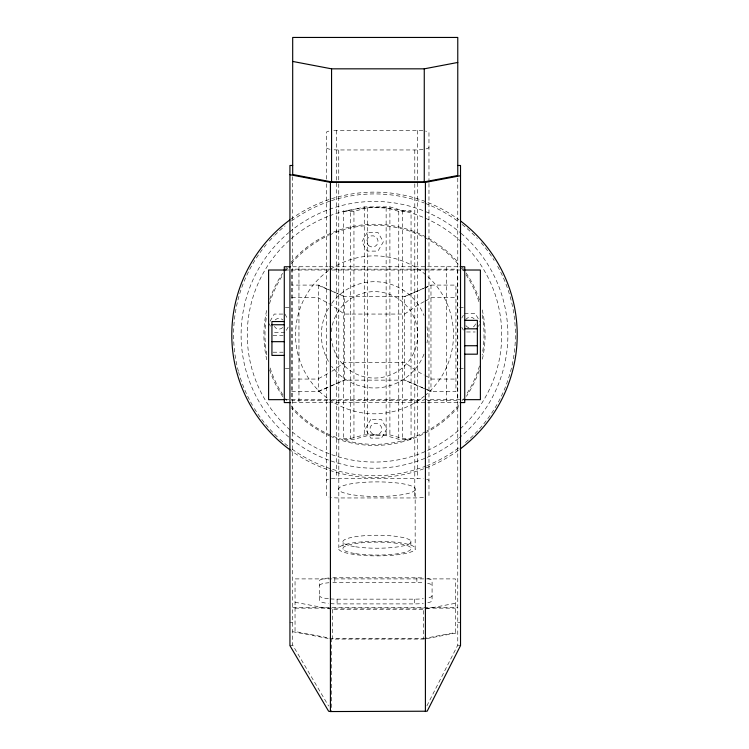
<?xml version="1.0" encoding="UTF-8"?>
<svg xmlns="http://www.w3.org/2000/svg" width="749" height="749" viewBox="0 0 749 749"><rect width="100%" height="100%" fill="white"/><g stroke="black" fill="none" stroke-linecap="round" stroke-linejoin="round"><path stroke-width="0.56" stroke-dasharray="3.75 2.81" d="M426.883 705.876L457.77 645.114L457.77 177.841M288.178 327.098L284.957 332.678L274.228 332.678L273.151 330.815M461.777 318.025L463.388 315.235M478.414 326.395L479.491 324.542M331.901 371.289L344.315 362.6L404.675 362.6L418.326 371.953L424.168 375.024M318.55 378.601L330.946 371.953M424.168 301.632L418.326 304.703L404.675 314.056L344.315 314.056L330.946 304.703L318.55 298.046M425.142 301.117L430.975 298.046M291.707 391.568L318.55 391.568L344.315 380.136L404.675 380.136L423.616 388.104M423.616 288.281L404.675 296.51L344.315 296.51L331.433 290.987M424.664 287.831L430.975 285.088L455.944 285.088L455.944 391.568L430.975 391.568L404.675 380.136L404.675 296.51L423.616 288.552M318.55 391.203L330.356 386.138M331.433 385.669L344.315 380.136L344.315 296.51L318.55 285.088L291.707 285.088M424.664 288.103L430.975 285.453M350.654 210.553L364.267 206.893L389.901 206.893L402.456 210.553L411.051 210.553L411.051 439.317L398.758 439.317L386.138 435.637L367.619 435.637L353.949 439.317L343.407 439.317L343.407 210.553L350.654 210.553L350.654 438.493L343.407 438.493M343.407 211.368L353.949 211.368L367.619 207.698L386.138 207.698L398.758 211.368L411.051 211.368M350.654 438.493L364.267 434.841L389.901 434.841L402.456 438.493L411.051 438.493M289.938 645.657L292.69 645.114L328.624 706.035M295.04 602.262L332.537 609.386L423.297 609.386L455.429 603.282M423.297 638.644L455.429 632.531L455.429 578.902L295.04 578.902L295.04 631.51L332.537 638.644L423.297 638.644L423.297 609.386M426.499 638.663L457.77 632.718M333.801 130.532A9.934 1.891 0 0 1 336.367 130.466L417.539 130.466A11.432 2.172 0 0 1 423.251 130.757M334.045 149.781A12.321 2.341 0 0 0 338.754 149.959L414.796 149.959A14.175 2.696 0 0 0 423.419 149.397M292.69 266.756L328.109 266.756M329.279 266.756L457.77 266.756M423.606 269.172L291.707 269.172L291.707 400.331L423.606 400.331M424.767 269.172L457.452 269.172L457.452 400.331L424.767 400.331M284.994 270.014L330.627 270.014M331.798 270.014L464.006 270.014M291.707 297.596L318.55 297.596M430.975 297.596L455.944 297.596M285.341 307.558L291.707 307.558M459.54 307.558L463.706 307.558M464.455 313.382L475.194 313.382L480.558 322.679M282.813 314.074L274.228 314.074L268.854 323.381L270.464 326.171M466.608 331.976L475.194 331.976M273.057 335.29L283.159 335.29M273.057 352.208L283.159 352.208M285.341 368.358L291.707 368.358M459.54 368.358L463.706 368.358M291.707 379.06L318.55 379.06M430.975 379.06L455.944 379.06M284.994 399.657L330.627 399.657M331.798 399.657L464.006 399.657M292.69 402.578L328.109 402.578M329.279 402.578L457.77 402.578M331.404 478.714A9.934 1.891 0 0 1 336.367 478.461L417.539 478.461A11.432 2.172 0 0 1 423.251 478.751M423.419 497.402A14.175 2.696 0 0 1 414.796 497.954L338.754 497.954A12.321 2.341 0 0 1 331.255 497.467M332.828 577.797A15.195 2.893 0 0 1 334.803 577.779L416.884 577.779A15.195 2.893 0 0 1 424.477 578.162M332.828 582.544A15.195 2.893 0 0 1 334.803 582.516L416.884 582.516A15.195 2.893 0 0 1 424.477 582.909M330.403 598.9A17.48 3.324 0 0 0 337.087 599.153L414.6 599.153A17.48 3.324 0 0 0 423.335 598.713M330.403 603.647A17.48 3.324 0 0 0 337.087 603.9L414.6 603.9A17.48 3.324 0 0 0 423.335 603.451M292.69 607.711L457.77 607.711M295.04 608.151L455.429 608.151M289.938 622.691L292.69 622.691M457.77 622.691L460.523 622.691M424.262 639.084L331.564 639.084L331.564 711.026M457.77 645.114L460.523 645.601M292.69 631.697L328.137 638.438M424.664 388.553L430.975 391.203M318.55 285.453L330.356 290.518M425.142 375.539L430.975 378.601M461.777 327.332L463.388 330.112M284.957 314.074L288.178 319.654M446.451 266.756L446.451 402.578M430.975 285.088L430.975 391.568M428.971 182.297L428.971 132.639A11.432 2.172 0 0 0 425.619 131.103M428.971 183.468L428.971 495.258A14.175 2.696 0 0 1 427.07 496.606M417.539 130.466L417.539 478.461M416.884 577.779L416.884 582.516M415.161 489.958A38.386 7.293 0 0 1 354.389 495.08A38.386 7.293 0 0 1 361.439 482.515A38.386 7.293 0 0 1 415.161 489.958L415.161 549.363A38.386 7.293 0 0 1 354.389 554.485A38.386 7.293 0 0 1 361.439 541.92A38.386 7.293 0 0 1 415.161 549.363M414.796 149.959L414.796 182.653M414.796 183.823L414.796 497.954M414.6 599.153L414.6 603.9M410.892 541.04L410.892 547.894M402.456 210.553L402.456 438.493M398.758 211.368L398.758 439.317M389.901 206.893L389.901 434.841M386.138 207.698L386.138 435.637M367.619 207.698L367.619 435.637M364.267 206.893L364.267 434.841M353.949 211.368L353.949 439.317M343.108 542.435L343.108 549.289M338.754 149.959L338.754 182.653M338.754 183.823L338.829 547.819M337.087 599.153L337.087 603.9M336.367 130.466L336.367 478.461M334.803 577.779L334.803 582.516M332.537 609.386L332.537 638.644M326.433 179.142L326.433 132.358A9.934 1.891 0 0 1 330.318 130.86M326.433 183.739L326.433 495.613A12.321 2.341 0 0 0 328.98 497.036M318.55 285.088L318.55 391.568M298.954 266.756L298.954 402.578M292.69 176.67L292.69 645.114M330.047 149.276A12.321 2.341 0 0 1 326.433 147.619M428.971 147.263A14.175 2.696 0 0 1 426.041 148.901M426.612 479.313A11.432 2.172 0 0 1 428.971 480.633M326.433 480.352A9.934 1.891 0 0 1 328.483 479.201M328.352 598.713A17.48 3.324 0 0 1 319.608 595.829M432.079 595.829A17.48 3.324 0 0 1 426.958 598.179M427.623 578.621A15.195 2.893 0 0 1 432.079 580.662L432.079 600.576A17.48 3.324 0 0 1 426.958 602.926M328.989 577.994A15.195 2.893 0 0 0 319.608 580.662L319.608 600.576A17.48 3.324 0 0 0 328.352 603.451M427.623 583.368A15.195 2.893 0 0 1 432.079 585.409M319.608 585.409A15.195 2.893 0 0 1 328.989 582.741M458.248 450.392A142.713 142.713 0 0 1 291.015 450.58M290.752 219.279A142.713 142.713 0 0 1 458.931 219.775M497.664 266.363A140.915 140.915 0 0 1 463.912 443.754M458.435 448.033A140.915 140.915 0 0 1 427.351 465.466M426.275 465.897A140.915 140.915 0 0 1 331.433 469.014M330.337 468.659A140.915 140.915 0 0 1 291.501 448.717M287.794 445.927A140.915 140.915 0 0 1 278.141 437.659M277.308 436.873A140.915 140.915 0 0 1 253.04 406.276M252.46 405.293A140.915 140.915 0 0 1 238.688 372.412M238.388 371.307A140.915 140.915 0 0 1 263.414 248.134M264.125 247.226A140.915 140.915 0 0 1 266.326 244.53M269.34 241.028A140.915 140.915 0 0 1 274.05 236.001M274.855 235.195A140.915 140.915 0 0 1 285.088 225.917M291.501 220.955A140.915 140.915 0 0 1 330.337 201.022M331.433 200.666A140.915 140.915 0 0 1 424.112 202.942M425.198 203.353A140.915 140.915 0 0 1 458.435 221.638M462.114 224.466A140.915 140.915 0 0 1 477.328 238.482M481.176 242.76A140.915 140.915 0 0 1 494.181 260.455M461.159 233.416A133.406 133.406 0 0 1 459.371 437.753M458.463 438.493A133.406 133.406 0 0 1 289.629 437.753M288.73 437.013A133.406 133.406 0 0 1 288.73 232.667M289.629 231.918A133.406 133.406 0 0 1 460.27 232.667M482.234 309.899A110.59 110.59 0 0 1 482.094 360.409M479.201 370.427A110.59 110.59 0 0 1 466.421 396.315M458.725 406.501A110.59 110.59 0 0 1 331.301 436.639M330.234 436.18A110.59 110.59 0 0 1 291.324 407.718M282.832 396.689A110.59 110.59 0 0 1 269.574 369.772M266.766 359.782A110.59 110.59 0 0 1 266.906 309.271M269.799 299.244A110.59 110.59 0 0 1 282.579 273.357M285.247 269.546A110.59 110.59 0 0 1 286.642 267.683M291.024 262.3A110.59 110.59 0 0 1 458.435 262.833M462.105 267.356A110.59 110.59 0 0 1 463.509 269.209M466.168 272.982A110.59 110.59 0 0 1 479.426 299.9M424.393 396.062A78.982 78.982 0 0 1 296.595 347.808A78.982 78.982 0 0 1 401.857 260.746A78.982 78.982 0 0 1 425.282 395.322M482.187 314.908A109.513 109.513 0 0 1 482.187 354.764M479.5 365.952A109.513 109.513 0 0 1 466.018 394.985M463.416 398.768A109.513 109.513 0 0 1 462.067 400.603M458.538 405.059A109.513 109.513 0 0 1 426.743 431.087M425.722 431.63A109.513 109.513 0 0 1 332.593 436.012M330.496 435.122A109.513 109.513 0 0 1 291.202 405.939M286.933 400.603A109.513 109.513 0 0 1 285.584 398.768M282.982 394.985A109.513 109.513 0 0 1 269.5 365.952M266.813 354.764A109.513 109.513 0 0 1 266.813 314.908M269.5 303.719A109.513 109.513 0 0 1 282.982 274.686M285.584 270.913A109.513 109.513 0 0 1 287.616 268.17M291.202 263.742A109.513 109.513 0 0 1 328.418 235.495M329.457 235.017A109.513 109.513 0 0 1 423.681 236.984M424.702 237.508A109.513 109.513 0 0 1 458.538 264.612M461.384 268.17A109.513 109.513 0 0 1 463.416 270.913M466.018 274.686A109.513 109.513 0 0 1 479.5 303.719M329.569 215.806A127.227 127.227 0 0 1 500.107 355.063A127.227 127.227 0 0 1 294.479 433.746A127.227 127.227 0 0 1 328.493 216.218M427.014 326.751A53.132 53.132 0 0 1 427.014 342.93M424.018 354.09A53.132 53.132 0 0 1 331.648 366.252M328.483 361.402A53.132 53.132 0 0 1 328.483 308.27M331.648 303.42A53.132 53.132 0 0 1 424.018 315.582M282.813 327.538A5.365 5.365 0 0 1 274.368 326.433M275.22 319.945A5.365 5.365 0 0 1 282.813 319.945M475.493 323.905A5.365 5.365 0 0 1 471.692 327.697M468.921 327.697A5.365 5.365 0 0 1 465.653 325.197M465.653 319.832A5.365 5.365 0 0 1 474.098 318.718M331.404 331.657A43.217 43.217 0 0 1 396.895 297.877A43.217 43.217 0 0 1 397.26 371.57A43.217 43.217 0 0 1 331.433 338.445M367.244 232.499L361.879 241.805L367.244 251.102L377.983 251.102L383.348 241.805L377.983 232.499L367.244 232.499M370.755 419.515L365.381 428.812L370.755 438.109L381.494 438.109L386.858 428.812L381.494 419.515L370.755 419.515M355.635 553.642A34.089 6.479 0 0 0 410.686 549.579A34.089 6.479 0 0 0 364.679 542.548A34.089 6.479 0 0 0 355.635 553.642M355.635 546.789A34.089 6.479 0 0 0 410.686 542.735A34.089 6.479 0 0 0 364.679 535.694A34.089 6.479 0 0 0 355.635 546.789M372.89 434.242A5.908 5.908 0 0 0 381.793 429.205A5.908 5.908 0 0 0 372.974 424.018A5.908 5.908 0 0 0 372.89 434.242M368.405 245.391A5.636 5.636 0 0 0 377.842 242.863A5.636 5.636 0 0 0 370.933 235.954A5.636 5.636 0 0 0 368.405 245.391"/><path stroke-width="1.12" d="M292.69 61.437L331.564 68.833L424.262 68.833L457.77 62.457M424.262 181.876L457.77 175.509L457.77 37.45L292.69 37.45L292.69 174.489L331.564 181.876L424.262 181.876L424.262 68.833M289.938 174.704L330.421 182.4L425.404 182.4L460.523 175.725M292.69 165.482L289.938 165.482L289.938 645.657L328.596 711.204L330.421 711.55L427.173 711.213L460.523 645.601L460.523 165.482L457.77 165.482M290.593 266.756L284.283 266.756L284.283 402.578L290.593 402.578M460.092 266.756L464.745 266.756L464.745 402.578L460.092 402.578M284.994 270.014L268.61 270.014L268.61 399.657L284.994 399.657M464.006 270.014L480.39 270.014L480.39 399.657L464.006 399.657M464.745 320.357L477.366 320.357L477.366 354.183L464.745 354.183M284.283 321.555L271.934 321.555L271.934 355.401L284.283 355.401M271.934 324.748L284.283 324.748M464.745 328.811L477.366 328.811M271.934 341.666L284.283 341.666M464.745 345.729L477.366 345.729M425.404 182.4L425.404 711.55M331.564 68.833L331.564 181.876M330.421 182.4L330.421 711.55M460.804 221.17A142.713 142.713 0 0 1 460.111 449.026M290.069 449.896A142.713 142.713 0 0 1 289.826 219.963"/></g></svg>
